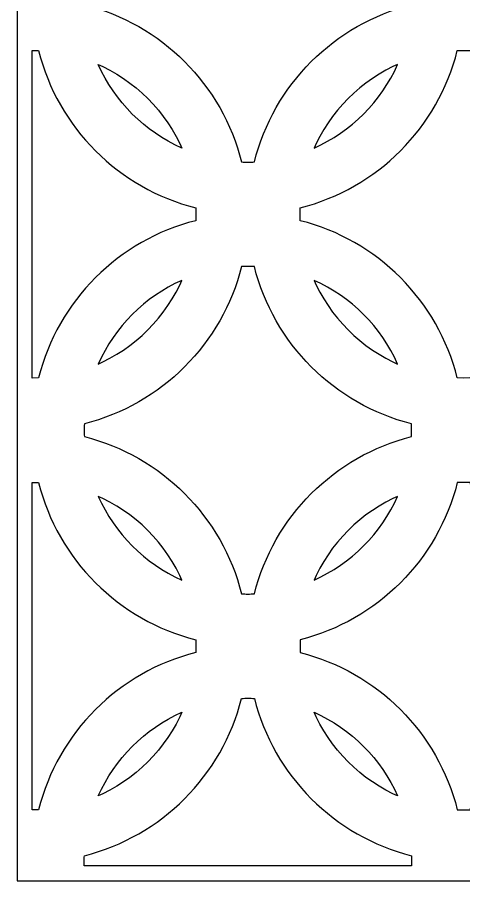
# Model space of a CAD drawing. Header units: centimetres. Extents: x -9.7 to 6.3, y -13.3 to 13.9.
# Drawn here: x -9.74 to -6.03, y -13.29 to -6.14 of the extents above; entities that cross this region are included whole.
import ezdxf

# ---------------------------------------------------------------- set-up
doc = ezdxf.new("R2010")
doc.units = ezdxf.units.CM
doc.header["$MEASUREMENT"] = 0
doc.layers.add('layer 1', color=7, linetype='Continuous')

msp = doc.modelspace()

# ---------------------------------------------------------------- linework, layer by layer
at = {"layer": 'layer 1', "color": 177}
for points, knots in [([(-9.73595, 13.85674), (-9.73595, 13.85674), (-2.33267, 13.85674), (-2.33267, 13.85674), (-2.33267, 13.85674), (-2.33267, 13.85674), (-2.33267, -13.28858), (-2.33267, -13.28858), (-2.33267, -13.28858), (-2.33267, -13.28858), (-9.73595, -13.28858), (-9.73595, -13.28858), (-9.73595, -13.28858), (-9.73595, -13.28858), (-9.73595, 13.85674), (-9.73595, 13.85674)], [0, 0, 0, 0, 0.2, 0.2, 0.2, 0.2, 0.4, 0.4, 0.4, 0.4, 0.6, 0.6, 0.6, 0.6, 1, 1, 1, 1]), ([(-7.87668, -7.33397), (-8.03644, -6.69534), (-8.54095, -6.19087), (-9.17955, -6.0311), (-9.17955, -6.0311), (-9.18024, -6.01343), (-9.1807, -5.99569), (-9.1807, -5.97785), (-9.1807, -5.97785), (-9.1807, -5.96001), (-9.18024, -5.94228), (-9.17955, -5.9246), (-9.17955, -5.9246), (-8.54095, -5.76484), (-8.03644, -5.26036), (-7.87668, -4.62173), (-7.87668, -4.62173), (-7.85901, -4.62104), (-7.84127, -4.62058), (-7.82343, -4.62058), (-7.82343, -4.62058), (-7.80559, -4.62058), (-7.78786, -4.62104), (-7.77018, -4.62173), (-7.77018, -4.62173), (-7.61043, -5.26036), (-7.10591, -5.76483), (-6.46731, -5.9246), (-6.46731, -5.9246), (-6.46662, -5.94228), (-6.46617, -5.96001), (-6.46617, -5.97785), (-6.46617, -5.97785), (-6.46617, -5.99569), (-6.46662, -6.01343), (-6.46731, -6.0311), (-6.46731, -6.0311), (-7.10591, -6.19087), (-7.61042, -6.69534), (-7.77018, -7.33397), (-7.77018, -7.33397), (-7.78786, -7.33466), (-7.80559, -7.33511), (-7.82343, -7.33511), (-7.82343, -7.33511), (-7.84127, -7.33511), (-7.85901, -7.33466), (-7.87668, -7.33397)], [0, 0, 0, 0, 0.0769231, 0.0769231, 0.0769231, 0.0769231, 0.1538462, 0.1538462, 0.1538462, 0.1538462, 0.2307692, 0.2307692, 0.2307692, 0.2307692, 0.3076923, 0.3076923, 0.3076923, 0.3076923, 0.3846154, 0.3846154, 0.3846154, 0.3846154, 0.4615385, 0.4615385, 0.4615385, 0.4615385, 0.5384615, 0.5384615, 0.5384615, 0.5384615, 0.6153846, 0.6153846, 0.6153846, 0.6153846, 0.6923077, 0.6923077, 0.6923077, 0.6923077, 0.7692308, 0.7692308, 0.7692308, 0.7692308, 0.8461538, 0.8461538, 0.8461538, 0.8461538, 1, 1, 1, 1]), ([(-9.61256, -9.1241), (-9.61256, -9.1241), (-9.55922, -9.12274), (-9.55922, -9.12274), (-9.55922, -9.12274), (-9.39939, -8.4844), (-8.89511, -7.98015), (-8.25679, -7.82031), (-8.25679, -7.82031), (-8.25679, -7.82031), (-8.25543, -7.76697), (-8.25543, -7.76697), (-8.25543, -7.76697), (-8.25543, -7.76697), (-8.25679, -7.71364), (-8.25679, -7.71364), (-8.25679, -7.71364), (-8.89513, -7.55381), (-9.39938, -7.04953), (-9.55922, -6.4112), (-9.55922, -6.4112), (-9.55922, -6.4112), (-9.61256, -6.40985), (-9.61256, -6.40985), (-9.61256, -6.40985), (-9.61256, -6.40985), (-9.61256, -9.1241), (-9.61256, -9.1241)], [0, 0, 0, 0, 0.125, 0.125, 0.125, 0.125, 0.25, 0.25, 0.25, 0.25, 0.375, 0.375, 0.375, 0.375, 0.5, 0.5, 0.5, 0.5, 0.625, 0.625, 0.625, 0.625, 0.75, 0.75, 0.75, 0.75, 1, 1, 1, 1]), ([(-7.39008, -7.82031), (-6.75176, -7.98015), (-6.24747, -8.4844), (-6.08764, -9.12274), (-6.08764, -9.12274), (-6.08764, -9.12274), (-6.03431, -9.1241), (-6.03431, -9.1241), (-6.03431, -9.1241), (-6.03431, -9.1241), (-5.98097, -9.12274), (-5.98097, -9.12274), (-5.98097, -9.12274), (-5.82114, -8.48442), (-5.31689, -7.98014), (-4.67854, -7.82031), (-4.67854, -7.82031), (-4.67854, -7.82031), (-4.67718, -7.76697), (-4.67718, -7.76697), (-4.67718, -7.76697), (-4.67718, -7.76697), (-4.67854, -7.71364), (-4.67854, -7.71364), (-4.67854, -7.71364), (-5.31686, -7.5538), (-5.82115, -7.04955), (-5.98097, -6.4112), (-5.98097, -6.4112), (-5.98097, -6.4112), (-6.03431, -6.40985), (-6.03431, -6.40985), (-6.03431, -6.40985), (-6.03431, -6.40985), (-6.08764, -6.4112), (-6.08764, -6.4112), (-6.08764, -6.4112), (-6.24748, -7.04953), (-6.75173, -7.55382), (-7.39008, -7.71364), (-7.39008, -7.71364), (-7.39008, -7.71364), (-7.39144, -7.76697), (-7.39144, -7.76697), (-7.39144, -7.76697), (-7.39144, -7.76697), (-7.39008, -7.82031), (-7.39008, -7.82031)], [0, 0, 0, 0, 0.0769231, 0.0769231, 0.0769231, 0.0769231, 0.1538462, 0.1538462, 0.1538462, 0.1538462, 0.2307692, 0.2307692, 0.2307692, 0.2307692, 0.3076923, 0.3076923, 0.3076923, 0.3076923, 0.3846154, 0.3846154, 0.3846154, 0.3846154, 0.4615385, 0.4615385, 0.4615385, 0.4615385, 0.5384615, 0.5384615, 0.5384615, 0.5384615, 0.6153846, 0.6153846, 0.6153846, 0.6153846, 0.6923077, 0.6923077, 0.6923077, 0.6923077, 0.7692308, 0.7692308, 0.7692308, 0.7692308, 0.8461538, 0.8461538, 0.8461538, 0.8461538, 1, 1, 1, 1]), ([(-8.3718, -7.21899), (-8.3718, -7.21899), (-8.38931, -7.18038), (-8.38931, -7.18038), (-8.38931, -7.18038), (-8.38931, -7.18038), (-8.41933, -7.1219), (-8.41933, -7.1219), (-8.41933, -7.1219), (-8.41933, -7.1219), (-8.45209, -7.06504), (-8.45209, -7.06504), (-8.45209, -7.06504), (-8.45209, -7.06504), (-8.4875, -7.00989), (-8.4875, -7.00989), (-8.4875, -7.00989), (-8.4875, -7.00989), (-8.52548, -6.95655), (-8.52548, -6.95655), (-8.52548, -6.95655), (-8.52548, -6.95655), (-8.56594, -6.90511), (-8.56594, -6.90511), (-8.56594, -6.90511), (-8.56594, -6.90511), (-8.60878, -6.85567), (-8.60878, -6.85567), (-8.60878, -6.85567), (-8.60878, -6.85567), (-8.65392, -6.80834), (-8.65392, -6.80834), (-8.65392, -6.80834), (-8.65392, -6.80834), (-8.70126, -6.7632), (-8.70126, -6.7632), (-8.70126, -6.7632), (-8.70126, -6.7632), (-8.75069, -6.72035), (-8.75069, -6.72035), (-8.75069, -6.72035), (-8.75069, -6.72035), (-8.80213, -6.6799), (-8.80213, -6.6799), (-8.80213, -6.6799), (-8.80213, -6.6799), (-8.85547, -6.64192), (-8.85547, -6.64192), (-8.85547, -6.64192), (-8.85547, -6.64192), (-8.91062, -6.60651), (-8.91062, -6.60651), (-8.91062, -6.60651), (-8.91062, -6.60651), (-8.96748, -6.57375), (-8.96748, -6.57375), (-8.96748, -6.57375), (-8.96748, -6.57375), (-9.02596, -6.54373), (-9.02596, -6.54373), (-9.02596, -6.54373), (-9.02596, -6.54373), (-9.06457, -6.52622), (-9.06457, -6.52622), (-9.06457, -6.52622), (-8.9278, -6.83407), (-8.67965, -7.08221), (-8.3718, -7.21899)], [0, 0, 0, 0, 0.0555556, 0.0555556, 0.0555556, 0.0555556, 0.1111111, 0.1111111, 0.1111111, 0.1111111, 0.1666667, 0.1666667, 0.1666667, 0.1666667, 0.2222222, 0.2222222, 0.2222222, 0.2222222, 0.2777778, 0.2777778, 0.2777778, 0.2777778, 0.3333333, 0.3333333, 0.3333333, 0.3333333, 0.3888889, 0.3888889, 0.3888889, 0.3888889, 0.4444444, 0.4444444, 0.4444444, 0.4444444, 0.5, 0.5, 0.5, 0.5, 0.5555556, 0.5555556, 0.5555556, 0.5555556, 0.6111111, 0.6111111, 0.6111111, 0.6111111, 0.6666667, 0.6666667, 0.6666667, 0.6666667, 0.7222222, 0.7222222, 0.7222222, 0.7222222, 0.7777778, 0.7777778, 0.7777778, 0.7777778, 0.8333333, 0.8333333, 0.8333333, 0.8333333, 0.8888889, 0.8888889, 0.8888889, 0.8888889, 1, 1, 1, 1]), ([(-7.27506, -7.21899), (-7.27506, -7.21899), (-7.25756, -7.18038), (-7.25756, -7.18038), (-7.25756, -7.18038), (-7.25756, -7.18038), (-7.22754, -7.1219), (-7.22754, -7.1219), (-7.22754, -7.1219), (-7.22754, -7.1219), (-7.19478, -7.06504), (-7.19478, -7.06504), (-7.19478, -7.06504), (-7.19478, -7.06504), (-7.15937, -7.00989), (-7.15937, -7.00989), (-7.15937, -7.00989), (-7.15937, -7.00989), (-7.12139, -6.95655), (-7.12139, -6.95655), (-7.12139, -6.95655), (-7.12139, -6.95655), (-7.08093, -6.90511), (-7.08093, -6.90511), (-7.08093, -6.90511), (-7.08093, -6.90511), (-7.03808, -6.85567), (-7.03808, -6.85567), (-7.03808, -6.85567), (-7.03808, -6.85567), (-6.99295, -6.80834), (-6.99295, -6.80834), (-6.99295, -6.80834), (-6.99295, -6.80834), (-6.94561, -6.7632), (-6.94561, -6.7632), (-6.94561, -6.7632), (-6.94561, -6.7632), (-6.89617, -6.72035), (-6.89617, -6.72035), (-6.89617, -6.72035), (-6.89617, -6.72035), (-6.84473, -6.6799), (-6.84473, -6.6799), (-6.84473, -6.6799), (-6.84473, -6.6799), (-6.79139, -6.64192), (-6.79139, -6.64192), (-6.79139, -6.64192), (-6.79139, -6.64192), (-6.73625, -6.60651), (-6.73625, -6.60651), (-6.73625, -6.60651), (-6.73625, -6.60651), (-6.67939, -6.57375), (-6.67939, -6.57375), (-6.67939, -6.57375), (-6.67939, -6.57375), (-6.62091, -6.54373), (-6.62091, -6.54373), (-6.62091, -6.54373), (-6.62091, -6.54373), (-6.58229, -6.52622), (-6.58229, -6.52622), (-6.58229, -6.52622), (-6.71906, -6.83407), (-6.96721, -7.08222), (-7.27506, -7.21899)], [0, 0, 0, 0, 0.0555556, 0.0555556, 0.0555556, 0.0555556, 0.1111111, 0.1111111, 0.1111111, 0.1111111, 0.1666667, 0.1666667, 0.1666667, 0.1666667, 0.2222222, 0.2222222, 0.2222222, 0.2222222, 0.2777778, 0.2777778, 0.2777778, 0.2777778, 0.3333333, 0.3333333, 0.3333333, 0.3333333, 0.3888889, 0.3888889, 0.3888889, 0.3888889, 0.4444444, 0.4444444, 0.4444444, 0.4444444, 0.5, 0.5, 0.5, 0.5, 0.5555556, 0.5555556, 0.5555556, 0.5555556, 0.6111111, 0.6111111, 0.6111111, 0.6111111, 0.6666667, 0.6666667, 0.6666667, 0.6666667, 0.7222222, 0.7222222, 0.7222222, 0.7222222, 0.7777778, 0.7777778, 0.7777778, 0.7777778, 0.8333333, 0.8333333, 0.8333333, 0.8333333, 0.8888889, 0.8888889, 0.8888889, 0.8888889, 1, 1, 1, 1]), ([(-7.82343, -8.19883), (-7.80559, -8.19883), (-7.78786, -8.19929), (-7.77018, -8.19997), (-7.77018, -8.19997), (-7.61043, -8.83861), (-7.10591, -9.34308), (-6.46731, -9.50285), (-6.46731, -9.50285), (-6.46662, -9.52052), (-6.46617, -9.53825), (-6.46617, -9.55609), (-6.46617, -9.55609), (-6.46617, -9.57393), (-6.46662, -9.59167), (-6.46731, -9.60935), (-6.46731, -9.60935), (-7.10594, -9.76911), (-7.61041, -10.27362), (-7.77018, -10.91222), (-7.77018, -10.91222), (-7.78786, -10.91291), (-7.80559, -10.91336), (-7.82343, -10.91336), (-7.82343, -10.91336), (-7.84127, -10.91336), (-7.85901, -10.91291), (-7.87668, -10.91222), (-7.87668, -10.91222), (-8.03644, -10.27359), (-8.54095, -9.76911), (-9.17955, -9.60935), (-9.17955, -9.60935), (-9.18024, -9.59167), (-9.1807, -9.57393), (-9.1807, -9.55609), (-9.1807, -9.55609), (-9.1807, -9.53825), (-9.18024, -9.52052), (-9.17955, -9.50285), (-9.17955, -9.50285), (-8.54092, -9.34309), (-8.03645, -8.83858), (-7.87668, -8.19997), (-7.87668, -8.19997), (-7.85901, -8.19929), (-7.84127, -8.19883), (-7.82343, -8.19883)], [0, 0, 0, 0, 0.0769231, 0.0769231, 0.0769231, 0.0769231, 0.1538462, 0.1538462, 0.1538462, 0.1538462, 0.2307692, 0.2307692, 0.2307692, 0.2307692, 0.3076923, 0.3076923, 0.3076923, 0.3076923, 0.3846154, 0.3846154, 0.3846154, 0.3846154, 0.4615385, 0.4615385, 0.4615385, 0.4615385, 0.5384615, 0.5384615, 0.5384615, 0.5384615, 0.6153846, 0.6153846, 0.6153846, 0.6153846, 0.6923077, 0.6923077, 0.6923077, 0.6923077, 0.7692308, 0.7692308, 0.7692308, 0.7692308, 0.8461538, 0.8461538, 0.8461538, 0.8461538, 1, 1, 1, 1]), ([(-9.06457, -9.00773), (-8.9278, -8.69988), (-8.67966, -8.45173), (-8.3718, -8.31496), (-8.3718, -8.31496), (-8.3718, -8.31496), (-8.38931, -8.35358), (-8.38931, -8.35358), (-8.38931, -8.35358), (-8.38931, -8.35358), (-8.41933, -8.41206), (-8.41933, -8.41206), (-8.41933, -8.41206), (-8.41933, -8.41206), (-8.45209, -8.46892), (-8.45209, -8.46892), (-8.45209, -8.46892), (-8.45209, -8.46892), (-8.4875, -8.52406), (-8.4875, -8.52406), (-8.4875, -8.52406), (-8.4875, -8.52406), (-8.52548, -8.5774), (-8.52548, -8.5774), (-8.52548, -8.5774), (-8.52548, -8.5774), (-8.56593, -8.62884), (-8.56593, -8.62884), (-8.56593, -8.62884), (-8.56593, -8.62884), (-8.60878, -8.67827), (-8.60878, -8.67827), (-8.60878, -8.67827), (-8.60878, -8.67827), (-8.65392, -8.72561), (-8.65392, -8.72561), (-8.65392, -8.72561), (-8.65392, -8.72561), (-8.70126, -8.77076), (-8.70126, -8.77076), (-8.70126, -8.77076), (-8.70126, -8.77076), (-8.7507, -8.8136), (-8.7507, -8.8136), (-8.7507, -8.8136), (-8.7507, -8.8136), (-8.80213, -8.85406), (-8.80213, -8.85406), (-8.80213, -8.85406), (-8.80213, -8.85406), (-8.85547, -8.89204), (-8.85547, -8.89204), (-8.85547, -8.89204), (-8.85547, -8.89204), (-8.91062, -8.92745), (-8.91062, -8.92745), (-8.91062, -8.92745), (-8.91062, -8.92745), (-8.96748, -8.9602), (-8.96748, -8.9602), (-8.96748, -8.9602), (-8.96748, -8.9602), (-9.02595, -8.99023), (-9.02595, -8.99023), (-9.02595, -8.99023), (-9.02595, -8.99023), (-9.06457, -9.00773), (-9.06457, -9.00773)], [0, 0, 0, 0, 0.0555556, 0.0555556, 0.0555556, 0.0555556, 0.1111111, 0.1111111, 0.1111111, 0.1111111, 0.1666667, 0.1666667, 0.1666667, 0.1666667, 0.2222222, 0.2222222, 0.2222222, 0.2222222, 0.2777778, 0.2777778, 0.2777778, 0.2777778, 0.3333333, 0.3333333, 0.3333333, 0.3333333, 0.3888889, 0.3888889, 0.3888889, 0.3888889, 0.4444444, 0.4444444, 0.4444444, 0.4444444, 0.5, 0.5, 0.5, 0.5, 0.5555556, 0.5555556, 0.5555556, 0.5555556, 0.6111111, 0.6111111, 0.6111111, 0.6111111, 0.6666667, 0.6666667, 0.6666667, 0.6666667, 0.7222222, 0.7222222, 0.7222222, 0.7222222, 0.7777778, 0.7777778, 0.7777778, 0.7777778, 0.8333333, 0.8333333, 0.8333333, 0.8333333, 0.8888889, 0.8888889, 0.8888889, 0.8888889, 1, 1, 1, 1]), ([(-7.27507, -8.31496), (-6.96721, -8.45173), (-6.71906, -8.69988), (-6.58229, -9.00773), (-6.58229, -9.00773), (-6.58229, -9.00773), (-6.62091, -8.99023), (-6.62091, -8.99023), (-6.62091, -8.99023), (-6.62091, -8.99023), (-6.67939, -8.9602), (-6.67939, -8.9602), (-6.67939, -8.9602), (-6.67939, -8.9602), (-6.73624, -8.92745), (-6.73624, -8.92745), (-6.73624, -8.92745), (-6.73624, -8.92745), (-6.79139, -8.89204), (-6.79139, -8.89204), (-6.79139, -8.89204), (-6.79139, -8.89204), (-6.84473, -8.85406), (-6.84473, -8.85406), (-6.84473, -8.85406), (-6.84473, -8.85406), (-6.89617, -8.8136), (-6.89617, -8.8136), (-6.89617, -8.8136), (-6.89617, -8.8136), (-6.94561, -8.77076), (-6.94561, -8.77076), (-6.94561, -8.77076), (-6.94561, -8.77076), (-6.99295, -8.72561), (-6.99295, -8.72561), (-6.99295, -8.72561), (-6.99295, -8.72561), (-7.03809, -8.67827), (-7.03809, -8.67827), (-7.03809, -8.67827), (-7.03809, -8.67827), (-7.08093, -8.62884), (-7.08093, -8.62884), (-7.08093, -8.62884), (-7.08093, -8.62884), (-7.12139, -8.5774), (-7.12139, -8.5774), (-7.12139, -8.5774), (-7.12139, -8.5774), (-7.15937, -8.52406), (-7.15937, -8.52406), (-7.15937, -8.52406), (-7.15937, -8.52406), (-7.19478, -8.46892), (-7.19478, -8.46892), (-7.19478, -8.46892), (-7.19478, -8.46892), (-7.22754, -8.41206), (-7.22754, -8.41206), (-7.22754, -8.41206), (-7.22754, -8.41206), (-7.25756, -8.35358), (-7.25756, -8.35358), (-7.25756, -8.35358), (-7.25756, -8.35358), (-7.27507, -8.31496), (-7.27507, -8.31496)], [0, 0, 0, 0, 0.0555556, 0.0555556, 0.0555556, 0.0555556, 0.1111111, 0.1111111, 0.1111111, 0.1111111, 0.1666667, 0.1666667, 0.1666667, 0.1666667, 0.2222222, 0.2222222, 0.2222222, 0.2222222, 0.2777778, 0.2777778, 0.2777778, 0.2777778, 0.3333333, 0.3333333, 0.3333333, 0.3333333, 0.3888889, 0.3888889, 0.3888889, 0.3888889, 0.4444444, 0.4444444, 0.4444444, 0.4444444, 0.5, 0.5, 0.5, 0.5, 0.5555556, 0.5555556, 0.5555556, 0.5555556, 0.6111111, 0.6111111, 0.6111111, 0.6111111, 0.6666667, 0.6666667, 0.6666667, 0.6666667, 0.7222222, 0.7222222, 0.7222222, 0.7222222, 0.7777778, 0.7777778, 0.7777778, 0.7777778, 0.8333333, 0.8333333, 0.8333333, 0.8333333, 0.8888889, 0.8888889, 0.8888889, 0.8888889, 1, 1, 1, 1]), ([(-9.61256, -12.70234), (-9.61256, -12.70234), (-9.55922, -12.70099), (-9.55922, -12.70099), (-9.55922, -12.70099), (-9.39939, -12.06264), (-8.89511, -11.55839), (-8.25679, -11.39856), (-8.25679, -11.39856), (-8.25679, -11.39856), (-8.25543, -11.34522), (-8.25543, -11.34522), (-8.25543, -11.34522), (-8.25543, -11.34522), (-8.25679, -11.29188), (-8.25679, -11.29188), (-8.25679, -11.29188), (-8.89513, -11.13206), (-9.39938, -10.62777), (-9.55922, -9.98945), (-9.55922, -9.98945), (-9.55922, -9.98945), (-9.61256, -9.98809), (-9.61256, -9.98809), (-9.61256, -9.98809), (-9.61256, -9.98809), (-9.61256, -12.70234), (-9.61256, -12.70234)], [0, 0, 0, 0, 0.125, 0.125, 0.125, 0.125, 0.25, 0.25, 0.25, 0.25, 0.375, 0.375, 0.375, 0.375, 0.5, 0.5, 0.5, 0.5, 0.625, 0.625, 0.625, 0.625, 0.75, 0.75, 0.75, 0.75, 1, 1, 1, 1]), ([(-6.08765, -12.70099), (-6.24749, -12.06267), (-6.75173, -11.55838), (-7.39008, -11.39856), (-7.39008, -11.39856), (-7.39008, -11.39856), (-7.39144, -11.34522), (-7.39144, -11.34522), (-7.39144, -11.34522), (-7.39144, -11.34522), (-7.39008, -11.29189), (-7.39008, -11.29189), (-7.39008, -11.29189), (-6.75173, -11.13206), (-6.24747, -10.62777), (-6.08764, -9.98945), (-6.08764, -9.98945), (-6.08764, -9.98945), (-6.03431, -9.98809), (-6.03431, -9.98809), (-6.03431, -9.98809), (-6.03431, -9.98809), (-5.98097, -9.98945), (-5.98097, -9.98945), (-5.98097, -9.98945), (-5.82115, -10.6278), (-5.31686, -11.13205), (-4.67854, -11.29188), (-4.67854, -11.29188), (-4.67854, -11.29188), (-4.67718, -11.34522), (-4.67718, -11.34522), (-4.67718, -11.34522), (-4.67718, -11.34522), (-4.67854, -11.39856), (-4.67854, -11.39856), (-4.67854, -11.39856), (-5.31686, -11.55839), (-5.82115, -12.06264), (-5.98098, -12.70099), (-5.98098, -12.70099), (-5.98098, -12.70099), (-6.03431, -12.70234), (-6.03431, -12.70234), (-6.03431, -12.70234), (-6.03431, -12.70234), (-6.08765, -12.70099), (-6.08765, -12.70099)], [0, 0, 0, 0, 0.0769231, 0.0769231, 0.0769231, 0.0769231, 0.1538462, 0.1538462, 0.1538462, 0.1538462, 0.2307692, 0.2307692, 0.2307692, 0.2307692, 0.3076923, 0.3076923, 0.3076923, 0.3076923, 0.3846154, 0.3846154, 0.3846154, 0.3846154, 0.4615385, 0.4615385, 0.4615385, 0.4615385, 0.5384615, 0.5384615, 0.5384615, 0.5384615, 0.6153846, 0.6153846, 0.6153846, 0.6153846, 0.6923077, 0.6923077, 0.6923077, 0.6923077, 0.7692308, 0.7692308, 0.7692308, 0.7692308, 0.8461538, 0.8461538, 0.8461538, 0.8461538, 1, 1, 1, 1]), ([(-8.3718, -10.79724), (-8.67965, -10.66046), (-8.9278, -10.41232), (-9.06457, -10.10446), (-9.06457, -10.10446), (-9.06457, -10.10446), (-9.02596, -10.12197), (-9.02596, -10.12197), (-9.02596, -10.12197), (-9.02596, -10.12197), (-8.96748, -10.15199), (-8.96748, -10.15199), (-8.96748, -10.15199), (-8.96748, -10.15199), (-8.91062, -10.18475), (-8.91062, -10.18475), (-8.91062, -10.18475), (-8.91062, -10.18475), (-8.85547, -10.22016), (-8.85547, -10.22016), (-8.85547, -10.22016), (-8.85547, -10.22016), (-8.80213, -10.25814), (-8.80213, -10.25814), (-8.80213, -10.25814), (-8.80213, -10.25814), (-8.75069, -10.2986), (-8.75069, -10.2986), (-8.75069, -10.2986), (-8.75069, -10.2986), (-8.70126, -10.34144), (-8.70126, -10.34144), (-8.70126, -10.34144), (-8.70126, -10.34144), (-8.65392, -10.38658), (-8.65392, -10.38658), (-8.65392, -10.38658), (-8.65392, -10.38658), (-8.60878, -10.43391), (-8.60878, -10.43391), (-8.60878, -10.43391), (-8.60878, -10.43391), (-8.56594, -10.48335), (-8.56594, -10.48335), (-8.56594, -10.48335), (-8.56594, -10.48335), (-8.52548, -10.53479), (-8.52548, -10.53479), (-8.52548, -10.53479), (-8.52548, -10.53479), (-8.4875, -10.58813), (-8.4875, -10.58813), (-8.4875, -10.58813), (-8.4875, -10.58813), (-8.45209, -10.64328), (-8.45209, -10.64328), (-8.45209, -10.64328), (-8.45209, -10.64328), (-8.41933, -10.70014), (-8.41933, -10.70014), (-8.41933, -10.70014), (-8.41933, -10.70014), (-8.38931, -10.75862), (-8.38931, -10.75862), (-8.38931, -10.75862), (-8.38931, -10.75862), (-8.3718, -10.79724), (-8.3718, -10.79724)], [0, 0, 0, 0, 0.0555556, 0.0555556, 0.0555556, 0.0555556, 0.1111111, 0.1111111, 0.1111111, 0.1111111, 0.1666667, 0.1666667, 0.1666667, 0.1666667, 0.2222222, 0.2222222, 0.2222222, 0.2222222, 0.2777778, 0.2777778, 0.2777778, 0.2777778, 0.3333333, 0.3333333, 0.3333333, 0.3333333, 0.3888889, 0.3888889, 0.3888889, 0.3888889, 0.4444444, 0.4444444, 0.4444444, 0.4444444, 0.5, 0.5, 0.5, 0.5, 0.5555556, 0.5555556, 0.5555556, 0.5555556, 0.6111111, 0.6111111, 0.6111111, 0.6111111, 0.6666667, 0.6666667, 0.6666667, 0.6666667, 0.7222222, 0.7222222, 0.7222222, 0.7222222, 0.7777778, 0.7777778, 0.7777778, 0.7777778, 0.8333333, 0.8333333, 0.8333333, 0.8333333, 0.8888889, 0.8888889, 0.8888889, 0.8888889, 1, 1, 1, 1]), ([(-6.58229, -10.10446), (-6.71906, -10.41232), (-6.96721, -10.66047), (-7.27507, -10.79724), (-7.27507, -10.79724), (-7.27507, -10.79724), (-7.25756, -10.75862), (-7.25756, -10.75862), (-7.25756, -10.75862), (-7.25756, -10.75862), (-7.22754, -10.70014), (-7.22754, -10.70014), (-7.22754, -10.70014), (-7.22754, -10.70014), (-7.19478, -10.64328), (-7.19478, -10.64328), (-7.19478, -10.64328), (-7.19478, -10.64328), (-7.15937, -10.58813), (-7.15937, -10.58813), (-7.15937, -10.58813), (-7.15937, -10.58813), (-7.12139, -10.53479), (-7.12139, -10.53479), (-7.12139, -10.53479), (-7.12139, -10.53479), (-7.08093, -10.48335), (-7.08093, -10.48335), (-7.08093, -10.48335), (-7.08093, -10.48335), (-7.03808, -10.43391), (-7.03808, -10.43391), (-7.03808, -10.43391), (-7.03808, -10.43391), (-6.99295, -10.38658), (-6.99295, -10.38658), (-6.99295, -10.38658), (-6.99295, -10.38658), (-6.94561, -10.34144), (-6.94561, -10.34144), (-6.94561, -10.34144), (-6.94561, -10.34144), (-6.89617, -10.2986), (-6.89617, -10.2986), (-6.89617, -10.2986), (-6.89617, -10.2986), (-6.84473, -10.25814), (-6.84473, -10.25814), (-6.84473, -10.25814), (-6.84473, -10.25814), (-6.79139, -10.22016), (-6.79139, -10.22016), (-6.79139, -10.22016), (-6.79139, -10.22016), (-6.73625, -10.18475), (-6.73625, -10.18475), (-6.73625, -10.18475), (-6.73625, -10.18475), (-6.67939, -10.15199), (-6.67939, -10.15199), (-6.67939, -10.15199), (-6.67939, -10.15199), (-6.62091, -10.12197), (-6.62091, -10.12197), (-6.62091, -10.12197), (-6.62091, -10.12197), (-6.58229, -10.10446), (-6.58229, -10.10446)], [0, 0, 0, 0, 0.0555556, 0.0555556, 0.0555556, 0.0555556, 0.1111111, 0.1111111, 0.1111111, 0.1111111, 0.1666667, 0.1666667, 0.1666667, 0.1666667, 0.2222222, 0.2222222, 0.2222222, 0.2222222, 0.2777778, 0.2777778, 0.2777778, 0.2777778, 0.3333333, 0.3333333, 0.3333333, 0.3333333, 0.3888889, 0.3888889, 0.3888889, 0.3888889, 0.4444444, 0.4444444, 0.4444444, 0.4444444, 0.5, 0.5, 0.5, 0.5, 0.5555556, 0.5555556, 0.5555556, 0.5555556, 0.6111111, 0.6111111, 0.6111111, 0.6111111, 0.6666667, 0.6666667, 0.6666667, 0.6666667, 0.7222222, 0.7222222, 0.7222222, 0.7222222, 0.7777778, 0.7777778, 0.7777778, 0.7777778, 0.8333333, 0.8333333, 0.8333333, 0.8333333, 0.8888889, 0.8888889, 0.8888889, 0.8888889, 1, 1, 1, 1]), ([(-6.46656, -13.16519), (-6.46633, -13.15493), (-6.46617, -13.14466), (-6.46617, -13.13434), (-6.46617, -13.13434), (-6.46617, -13.1165), (-6.46662, -13.09877), (-6.46731, -13.08109), (-6.46731, -13.08109), (-7.10592, -12.92133), (-7.61043, -12.41685), (-7.77019, -11.77822), (-7.77019, -11.77822), (-7.78786, -11.77753), (-7.80559, -11.77708), (-7.82343, -11.77708), (-7.82343, -11.77708), (-7.84127, -11.77708), (-7.85901, -11.77753), (-7.87668, -11.77822), (-7.87668, -11.77822), (-8.03645, -12.41683), (-8.54092, -12.92134), (-9.17955, -13.08109), (-9.17955, -13.08109), (-9.18024, -13.09877), (-9.1807, -13.1165), (-9.1807, -13.13434), (-9.1807, -13.13434), (-9.1807, -13.14466), (-9.18054, -13.15493), (-9.18031, -13.16519), (-9.18031, -13.16519), (-9.18031, -13.16519), (-6.46656, -13.16519), (-6.46656, -13.16519)], [0, 0, 0, 0, 0.1, 0.1, 0.1, 0.1, 0.2, 0.2, 0.2, 0.2, 0.3, 0.3, 0.3, 0.3, 0.4, 0.4, 0.4, 0.4, 0.5, 0.5, 0.5, 0.5, 0.6, 0.6, 0.6, 0.6, 0.7, 0.7, 0.7, 0.7, 0.8, 0.8, 0.8, 0.8, 1, 1, 1, 1]), ([(-9.06457, -12.58597), (-9.06457, -12.58597), (-9.02595, -12.56847), (-9.02595, -12.56847), (-9.02595, -12.56847), (-9.02595, -12.56847), (-8.96748, -12.53845), (-8.96748, -12.53845), (-8.96748, -12.53845), (-8.96748, -12.53845), (-8.91062, -12.50569), (-8.91062, -12.50569), (-8.91062, -12.50569), (-8.91062, -12.50569), (-8.85547, -12.47028), (-8.85547, -12.47028), (-8.85547, -12.47028), (-8.85547, -12.47028), (-8.80213, -12.4323), (-8.80213, -12.4323), (-8.80213, -12.4323), (-8.80213, -12.4323), (-8.7507, -12.39184), (-8.7507, -12.39184), (-8.7507, -12.39184), (-8.7507, -12.39184), (-8.70126, -12.349), (-8.70126, -12.349), (-8.70126, -12.349), (-8.70126, -12.349), (-8.65392, -12.30385), (-8.65392, -12.30385), (-8.65392, -12.30385), (-8.65392, -12.30385), (-8.60878, -12.25652), (-8.60878, -12.25652), (-8.60878, -12.25652), (-8.60878, -12.25652), (-8.56593, -12.20708), (-8.56593, -12.20708), (-8.56593, -12.20708), (-8.56593, -12.20708), (-8.52548, -12.15564), (-8.52548, -12.15564), (-8.52548, -12.15564), (-8.52548, -12.15564), (-8.4875, -12.1023), (-8.4875, -12.1023), (-8.4875, -12.1023), (-8.4875, -12.1023), (-8.45209, -12.04716), (-8.45209, -12.04716), (-8.45209, -12.04716), (-8.45209, -12.04716), (-8.41933, -11.9903), (-8.41933, -11.9903), (-8.41933, -11.9903), (-8.41933, -11.9903), (-8.38931, -11.93182), (-8.38931, -11.93182), (-8.38931, -11.93182), (-8.38931, -11.93182), (-8.3718, -11.89321), (-8.3718, -11.89321), (-8.3718, -11.89321), (-8.67964, -12.03001), (-8.92778, -12.27811), (-9.06457, -12.58597)], [0, 0, 0, 0, 0.0555556, 0.0555556, 0.0555556, 0.0555556, 0.1111111, 0.1111111, 0.1111111, 0.1111111, 0.1666667, 0.1666667, 0.1666667, 0.1666667, 0.2222222, 0.2222222, 0.2222222, 0.2222222, 0.2777778, 0.2777778, 0.2777778, 0.2777778, 0.3333333, 0.3333333, 0.3333333, 0.3333333, 0.3888889, 0.3888889, 0.3888889, 0.3888889, 0.4444444, 0.4444444, 0.4444444, 0.4444444, 0.5, 0.5, 0.5, 0.5, 0.5555556, 0.5555556, 0.5555556, 0.5555556, 0.6111111, 0.6111111, 0.6111111, 0.6111111, 0.6666667, 0.6666667, 0.6666667, 0.6666667, 0.7222222, 0.7222222, 0.7222222, 0.7222222, 0.7777778, 0.7777778, 0.7777778, 0.7777778, 0.8333333, 0.8333333, 0.8333333, 0.8333333, 0.8888889, 0.8888889, 0.8888889, 0.8888889, 1, 1, 1, 1]), ([(-7.27506, -11.89321), (-7.27506, -11.89321), (-7.25756, -11.93182), (-7.25756, -11.93182), (-7.25756, -11.93182), (-7.25756, -11.93182), (-7.22754, -11.9903), (-7.22754, -11.9903), (-7.22754, -11.9903), (-7.22754, -11.9903), (-7.19478, -12.04716), (-7.19478, -12.04716), (-7.19478, -12.04716), (-7.19478, -12.04716), (-7.15937, -12.1023), (-7.15937, -12.1023), (-7.15937, -12.1023), (-7.15937, -12.1023), (-7.12139, -12.15564), (-7.12139, -12.15564), (-7.12139, -12.15564), (-7.12139, -12.15564), (-7.08093, -12.20708), (-7.08093, -12.20708), (-7.08093, -12.20708), (-7.08093, -12.20708), (-7.03809, -12.25652), (-7.03809, -12.25652), (-7.03809, -12.25652), (-7.03809, -12.25652), (-6.99295, -12.30385), (-6.99295, -12.30385), (-6.99295, -12.30385), (-6.99295, -12.30385), (-6.94561, -12.349), (-6.94561, -12.349), (-6.94561, -12.349), (-6.94561, -12.349), (-6.89617, -12.39184), (-6.89617, -12.39184), (-6.89617, -12.39184), (-6.89617, -12.39184), (-6.84473, -12.4323), (-6.84473, -12.4323), (-6.84473, -12.4323), (-6.84473, -12.4323), (-6.79139, -12.47028), (-6.79139, -12.47028), (-6.79139, -12.47028), (-6.79139, -12.47028), (-6.73624, -12.50569), (-6.73624, -12.50569), (-6.73624, -12.50569), (-6.73624, -12.50569), (-6.67939, -12.53845), (-6.67939, -12.53845), (-6.67939, -12.53845), (-6.67939, -12.53845), (-6.62091, -12.56847), (-6.62091, -12.56847), (-6.62091, -12.56847), (-6.62091, -12.56847), (-6.5823, -12.58597), (-6.5823, -12.58597), (-6.5823, -12.58597), (-6.7191, -12.27813), (-6.9672, -12.02999), (-7.27506, -11.89321)], [0, 0, 0, 0, 0.0555556, 0.0555556, 0.0555556, 0.0555556, 0.1111111, 0.1111111, 0.1111111, 0.1111111, 0.1666667, 0.1666667, 0.1666667, 0.1666667, 0.2222222, 0.2222222, 0.2222222, 0.2222222, 0.2777778, 0.2777778, 0.2777778, 0.2777778, 0.3333333, 0.3333333, 0.3333333, 0.3333333, 0.3888889, 0.3888889, 0.3888889, 0.3888889, 0.4444444, 0.4444444, 0.4444444, 0.4444444, 0.5, 0.5, 0.5, 0.5, 0.5555556, 0.5555556, 0.5555556, 0.5555556, 0.6111111, 0.6111111, 0.6111111, 0.6111111, 0.6666667, 0.6666667, 0.6666667, 0.6666667, 0.7222222, 0.7222222, 0.7222222, 0.7222222, 0.7777778, 0.7777778, 0.7777778, 0.7777778, 0.8333333, 0.8333333, 0.8333333, 0.8333333, 0.8888889, 0.8888889, 0.8888889, 0.8888889, 1, 1, 1, 1])]:
    msp.add_open_spline(points, degree=3, knots=knots, dxfattribs=at)

doc.saveas('drawing.dxf')
